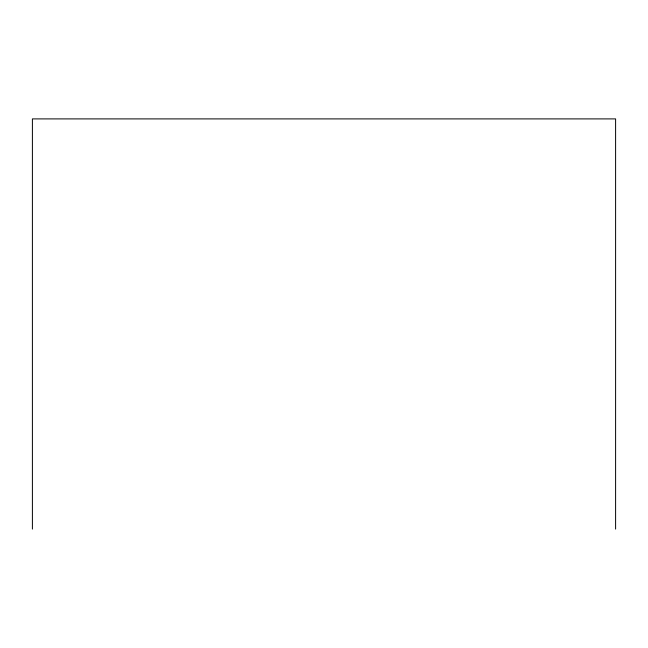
<?xml version="1.0" encoding="UTF-8"?>
<svg xmlns="http://www.w3.org/2000/svg" width="648" height="648" viewBox="0 0 648 648"><rect width="100%" height="100%" fill="white"/><g stroke="black" fill="none" stroke-linecap="round" stroke-linejoin="round"><path stroke-width="0.97" d="M615.6 529.1L615.6 118.9L32.4 118.9L32.4 529.1"/></g></svg>
